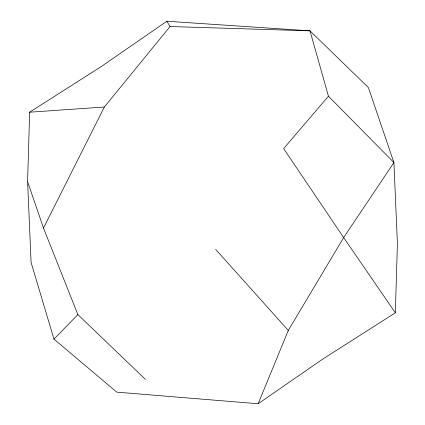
<?xml version="1.0" encoding="UTF-8"?>
<svg xmlns="http://www.w3.org/2000/svg" width="425" height="425" viewBox="0 0 425 425"><rect width="100%" height="100%" fill="white"/><g stroke="black" fill="none" stroke-linecap="round" stroke-linejoin="round"><path stroke-width="0.64" d="M27.593 181.602L29.649 112.205L101.341 66.491L166.834 21.25L310 30.839L368.401 87.587L393.911 162.552L397.407 243.398L395.351 312.795L322.044 359.545L258.166 403.75L116.795 392.147L53.964 339.108L31.089 262.448L27.593 181.602L43.483 228.071L77.876 314.606L145.355 379.328M258.166 403.75L288.293 330.432L343.666 237.57L393.911 162.552L328.445 96.193L310 30.839L170.048 26.525L104.359 107.015L43.483 228.071M328.445 96.193L283.64 148.596L343.666 237.57L395.351 312.795M53.964 339.108L77.876 314.606M29.649 112.205L104.359 107.015M215.666 249.39L288.293 330.432M166.834 21.25L170.048 26.525"/></g></svg>
